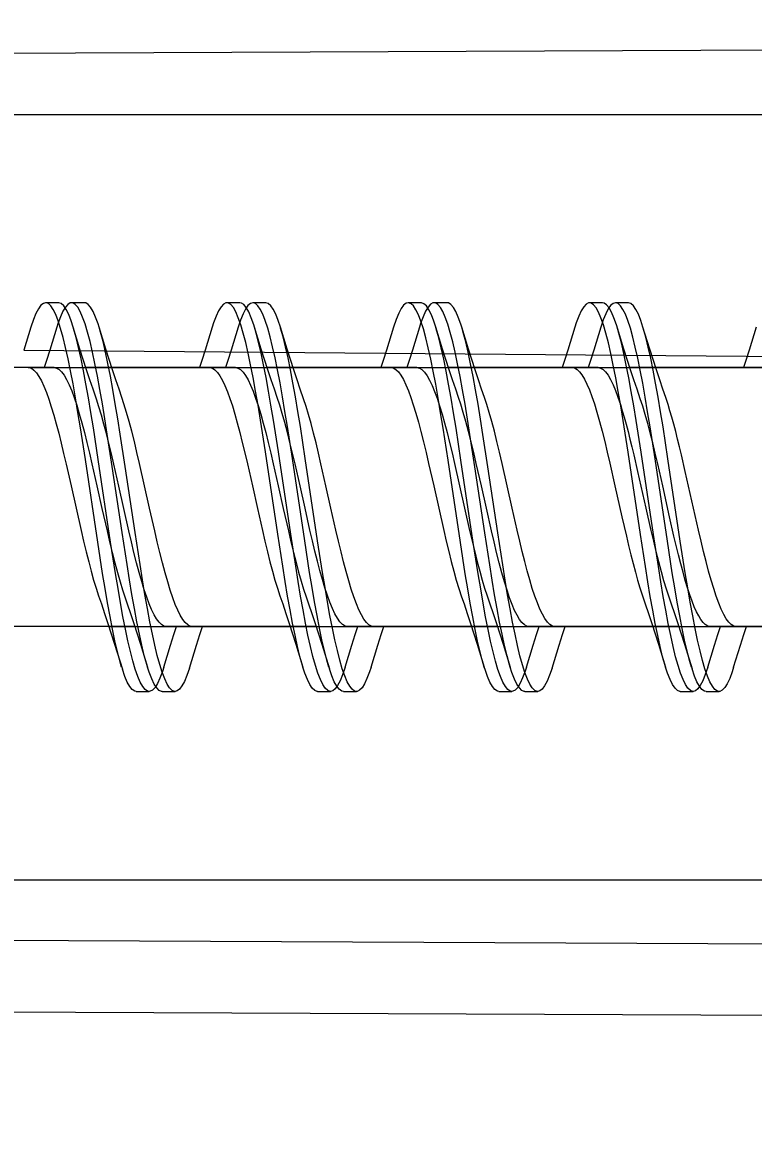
# Model space of a CAD drawing. Header units: millimetres. Extents: x -853320 to 19484, y -510814 to 9708.
# Drawn here: x 2839.29 to 2844.94, y 6548.79 to 6557.48 of the extents above; entities that cross this region are included whole.
import ezdxf
from ezdxf import colors
from ezdxf.entities.mleader import LeaderData, LeaderLine
from ezdxf.math import Vec2, Vec3

# ---------------------------------------------------------------- set-up
doc = ezdxf.new("R2010")
doc.units = ezdxf.units.MM
for name, color, linetype, lineweight in [('F_ARREDI', 7, 'Continuous', 5), ('F_ELETTRICO', 22, 'Continuous', 5), ('F_ELETTRODOMESTICI', 40, 'Continuous', 5)]:
    doc.layers.add(name, color=color, linetype=linetype, lineweight=lineweight)
doc.styles.add('DANZI-DIDASCALIE', font='Yu Gothic UI Light.ttf', dxfattribs={"height": 30})

# ---------------------------------------------------------------- blocks, each defined once
blk = doc.blocks.new('_Dot')
at = {"color": 0, "linetype": 'ByBlock', "lineweight": -2}
blk.add_line((-0.5, 0), (-1, 0), dxfattribs=at)
at = {"color": 0, "linetype": 'ByBlock', "const_width": 0.5}
blk.add_lwpolyline([(-0.25, 0, 1), (0.25, 0, 1)], format="xyb", close=True, dxfattribs=at)
blk = doc.blocks.new('BAGNO-LAVANDERIA_pianta_sol.B')
at = {"layer": 'F_ELETTRODOMESTICI', "color": 5, "ltscale": 5}
ml = blk.add_multileader_mtext('Standard', dxfattribs=at)
ml.set_content('{\\fYu Gothic UI Light|b0|i0|c128|p34;BASAMENTO c/cassetto} ditta MIELE art.WTS 610', color=5, style='DANZI-DIDASCALIE')
ml.set_leader_properties(color=256, linetype='ByLayer', lineweight=-1)
ml.set_arrow_properties(name='DOT')
ml.build(insert=Vec2(0, 0))
ml.multileader.update_dxf_attribs({"arrow_head_size": 5, "scale": 5})
ctx = ml.context
ctx.base_point, ctx.scale, ctx.char_height, ctx.arrow_head_size, ctx.landing_gap_size, ctx.plane_origin, ctx.plane_x_axis, ctx.plane_y_axis = Vec3(865728.9622, 518190.6354), 5, 25, 5, 10, Vec3(865691.9943, 518253.2738), Vec3(0, -1), Vec3(1, 0)
notes = []
notes.append((ctx, [(0, (0, 0, 0), (0, 0), (1, 0), 1, [])]))
ctx.mtext.insert, ctx.mtext.text_direction, ctx.mtext.rotation, ctx.mtext.width, ctx.mtext.flow_direction = Vec3(865741.6801, 518180.6354), Vec3(0, -1), 4.712389, 471.574284, 5
ml = blk.add_multileader_mtext('Standard', dxfattribs=at)
ml.set_content('{\\fYu Gothic UI Light|b0|i0|c128|p34;LAVASCIUGA} ditta MIELE art.WTD165 WPM 8/5kg', color=5, style='DANZI-DIDASCALIE')
ml.set_leader_properties(color=256, linetype='ByLayer', lineweight=-1)
ml.set_arrow_properties(name='DOT')
ml.build(insert=Vec2(0, 0))
ml.multileader.update_dxf_attribs({"arrow_head_size": 5, "scale": 5})
ctx = ml.context
ctx.base_point, ctx.scale, ctx.char_height, ctx.arrow_head_size, ctx.landing_gap_size, ctx.plane_origin, ctx.plane_x_axis, ctx.plane_y_axis = Vec3(865852.825, 518185.2766), 5, 25, 5, 10, Vec3(865819.832, 518247.9151), Vec3(0, -1), Vec3(1, 0)
notes.append((ctx, [(0, (0, 0, 0), (0, 0), (1, 0), 1, [])]))
ctx.mtext.insert, ctx.mtext.text_direction, ctx.mtext.rotation, ctx.mtext.width, ctx.mtext.flow_direction = Vec3(865869.5178, 518175.2766), Vec3(0, -1), 4.712389, 377.016688, 5
for ctx, leaders in notes:
    for number, flags, end, landing, length, lines in leaders:
        leader = LeaderData()
        leader.index, (leader.has_last_leader_line, leader.has_dogleg_vector, leader.attachment_direction) = number, flags
        leader.last_leader_point, leader.dogleg_vector, leader.dogleg_length = Vec3(end), Vec3(landing), length
        for number, points, colour, breaks in lines:
            line = LeaderLine()
            line.index, line.vertices, line.color, line.breaks = number, Vec3.list(points), colors.encode_raw_color(colour), breaks
            leader.lines.append(line)
        ctx.leaders.append(leader)

msp = doc.modelspace()

# ---------------------------------------------------------------- linework, layer by layer
at = {"layer": 'F_ELETTRICO'}
for p, q in [((2854.3608, 6557.3038), (2823.6308, 6557.176)), ((2823.6308, 6556.7694), (2854.3608, 6556.7694)), ((2839.5733, 6555.315), (2839.4733, 6555.315)), ((2839.7733, 6555.315), (2839.6733, 6555.315)), ((2840.9733, 6555.315), (2840.8733, 6555.315)), ((2841.1733, 6555.315), (2841.0733, 6555.315)), ((2842.3733, 6555.315), (2842.2733, 6555.315)), ((2842.5733, 6555.315), (2842.4733, 6555.315)), ((2843.7733, 6555.315), (2843.6733, 6555.315)), ((2843.9733, 6555.315), (2843.8733, 6555.315)), ((2839.5706, 6555.1743), (2839.5515, 6555.2235)), ((2839.7784, 6555.1512), (2839.7593, 6555.2045)), ((2840.9803, 6555.1452), (2840.9613, 6555.1996)), ((2841.1691, 6555.1785), (2841.1501, 6555.2269)), ((2842.371, 6555.1729), (2842.352, 6555.2224)), ((2842.5789, 6555.1497), (2842.5598, 6555.2033)), ((2843.7808, 6555.1437), (2843.7618, 6555.1983)), ((2843.9696, 6555.1771), (2843.9505, 6555.2258)), ((2839.7388, 6554.9573), (2839.6861, 6555.1269)), ((2839.9388, 6554.9573), (2839.8861, 6555.1269)), ((2841.1388, 6554.9573), (2841.0861, 6555.1269)), ((2841.3388, 6554.9573), (2841.2861, 6555.1269)), ((2842.5388, 6554.9573), (2842.4861, 6555.1269)), ((2842.7388, 6554.9573), (2842.6861, 6555.1269)), ((2843.9388, 6554.9573), (2843.8808, 6555.1437)), ((2844.1388, 6554.9573), (2844.0861, 6555.1269)), ((2844.1645, 6554.8764), (2844.1388, 6554.9573)), ((2839.5393, 6554.815), (2838.5843, 6554.815)), ((2839.3393, 6554.815), (2848.3843, 6554.815)), ((2840.7393, 6554.815), (2839.7843, 6554.815)), ((2840.9393, 6554.815), (2839.9843, 6554.815)), ((2842.1393, 6554.815), (2841.1843, 6554.815)), ((2842.3393, 6554.815), (2841.3843, 6554.815)), ((2843.5393, 6554.815), (2842.5843, 6554.815)), ((2843.7393, 6554.815), (2842.7843, 6554.815)), ((2844.9393, 6554.815), (2843.9843, 6554.815)), ((2844.1648, 6554.7941), (2844.1458, 6554.8875)), ((2844.1899, 6554.7977), (2844.1645, 6554.8764)), ((2845.1393, 6554.815), (2844.1843, 6554.815)), ((2844.1839, 6554.6934), (2844.1648, 6554.7941)), ((2844.2798, 6554.53), (2844.2619, 6554.5838)), ((2841.1708, 6554.1649), (2841.1327, 6554.408)), ((2841.2708, 6554.1649), (2841.2327, 6554.408)), ((2843.9713, 6554.1617), (2843.9332, 6554.405)), ((2844.0713, 6554.1617), (2844.0332, 6554.405)), ((2839.7801, 6554.1039), (2839.742, 6554.3501)), ((2839.8801, 6554.1039), (2839.842, 6554.3501)), ((2839.9879, 6554.052), (2839.9498, 6554.3006)), ((2840.0879, 6554.052), (2840.0498, 6554.3006)), ((2841.3787, 6554.1135), (2841.3406, 6554.3593)), ((2841.4787, 6554.1135), (2841.4406, 6554.3593)), ((2842.5806, 6554.1007), (2842.5425, 6554.3471)), ((2842.6806, 6554.1007), (2842.6425, 6554.3471)), ((2842.7884, 6554.0488), (2842.7503, 6554.2975)), ((2842.8884, 6554.0488), (2842.8503, 6554.2975)), ((2844.1791, 6554.1103), (2844.141, 6554.3562)), ((2844.2791, 6554.1103), (2844.241, 6554.3562)), ((2841.2661, 6553.5287), (2841.1708, 6554.1649)), ((2841.3661, 6553.5287), (2841.2708, 6554.1649)), ((2841.4739, 6553.4772), (2841.3787, 6554.1135)), ((2841.5739, 6553.4772), (2841.4787, 6554.1135)), ((2844.0666, 6553.5255), (2843.9713, 6554.1617)), ((2844.0154, 6554.1409), (2844.045, 6554.0128)), ((2844.1666, 6553.5255), (2844.0713, 6554.1617)), ((2844.2744, 6553.474), (2844.1791, 6554.1103)), ((2844.3744, 6553.474), (2844.2791, 6554.1103)), ((2844.4129, 6554.0128), (2844.3833, 6554.1409)), ((2839.6319, 6554.0698), (2839.6702, 6553.9007)), ((2839.8754, 6553.4676), (2839.7801, 6554.1039)), ((2839.9754, 6553.4676), (2839.8801, 6554.1039)), ((2840.0641, 6553.5416), (2839.9879, 6554.052)), ((2840.0383, 6553.9003), (2840.0002, 6554.0683)), ((2840.1641, 6553.5416), (2840.0879, 6554.052)), ((2840.238, 6553.9014), (2840.1988, 6554.0742)), ((2841.0313, 6554.0726), (2841.07, 6553.9015)), ((2841.4381, 6553.9009), (2841.3994, 6554.0716)), ((2841.6381, 6553.9011), (2841.5996, 6554.0708)), ((2842.6759, 6553.4644), (2842.5806, 6554.1007)), ((2842.6312, 6554.0731), (2842.67, 6553.9018)), ((2842.7759, 6553.4644), (2842.6806, 6554.1007)), ((2842.8646, 6553.5383), (2842.7884, 6554.0488)), ((2842.838, 6553.9013), (2842.7989, 6554.0739)), ((2842.9646, 6553.5383), (2842.8884, 6554.0488)), ((2843.0378, 6553.9021), (2842.9986, 6554.0755)), ((2844.045, 6554.0128), (2844.1086, 6553.7287)), ((2844.4765, 6553.7287), (2844.4129, 6554.0128)), ((2839.9087, 6553.728), (2839.948, 6553.5547)), ((2841.3088, 6553.7279), (2841.3479, 6553.5551)), ((2842.5087, 6553.7283), (2842.5474, 6553.5575)), ((2844.1086, 6553.7287), (2844.1472, 6553.558)), ((2844.5151, 6553.5584), (2844.4765, 6553.7287)), ((2843.9234, 6553.6627), (2843.9576, 6553.5134)), ((2844.3255, 6553.5137), (2844.2912, 6553.6634)), ((2840.1022, 6553.2946), (2840.0641, 6553.5416)), ((2840.2022, 6553.2946), (2840.1641, 6553.5416)), ((2841.3042, 6553.2823), (2841.2661, 6553.5287)), ((2841.4042, 6553.2823), (2841.3661, 6553.5287)), ((2842.9027, 6553.2915), (2842.8646, 6553.5383)), ((2843.0027, 6553.2915), (2842.9646, 6553.5383)), ((2844.1047, 6553.2793), (2844.0666, 6553.5255)), ((2844.2047, 6553.2793), (2844.1666, 6553.5255)), ((2839.9135, 6553.2244), (2839.8754, 6553.4676)), ((2840.0135, 6553.2244), (2839.9754, 6553.4676)), ((2841.512, 6553.2334), (2841.4739, 6553.4772)), ((2841.612, 6553.2334), (2841.5739, 6553.4772)), ((2842.714, 6553.2214), (2842.6759, 6553.4644)), ((2842.814, 6553.2214), (2842.7759, 6553.4644)), ((2844.3125, 6553.2304), (2844.2744, 6553.474)), ((2844.4125, 6553.2304), (2844.3744, 6553.474)), ((2840.1623, 6552.815), (2839.2073, 6552.815)), ((2839.9623, 6552.815), (2849.0073, 6552.815)), ((2841.3623, 6552.815), (2840.4073, 6552.815)), ((2841.5623, 6552.815), (2840.6073, 6552.815)), ((2842.7623, 6552.815), (2841.8073, 6552.815)), ((2842.9623, 6552.815), (2842.0073, 6552.815)), ((2844.1623, 6552.815), (2843.2073, 6552.815)), ((2844.3623, 6552.815), (2843.4073, 6552.815)), ((2845.5623, 6552.815), (2844.6073, 6552.815)), ((2845.7623, 6552.815), (2844.8073, 6552.815)), ((2840.0057, 6552.6796), (2840.0659, 6552.4859)), ((2840.2057, 6552.6796), (2840.2605, 6552.503)), ((2841.4057, 6552.6796), (2841.4605, 6552.503)), ((2841.6057, 6552.6796), (2841.6644, 6552.4905)), ((2842.8057, 6552.6796), (2842.8605, 6552.503)), ((2843.0057, 6552.6796), (2843.0605, 6552.503)), ((2844.2057, 6552.6796), (2844.2605, 6552.503)), ((2844.4057, 6552.6796), (2844.4649, 6552.489)), ((2844.5649, 6552.489), (2844.5459, 6552.5537)), ((2840.1849, 6552.4314), (2840.1659, 6552.4859)), ((2840.3928, 6552.4119), (2840.3737, 6552.4623)), ((2841.7835, 6552.4352), (2841.7644, 6552.4905)), ((2842.9854, 6552.4301), (2842.9664, 6552.4844)), ((2843.1932, 6552.4108), (2843.1742, 6552.4609)), ((2844.584, 6552.4339), (2844.5649, 6552.489)), ((2841.5947, 6552.4073), (2841.5757, 6552.4567)), ((2840.1733, 6552.315), (2840.2733, 6552.315)), ((2840.3733, 6552.315), (2840.4733, 6552.315)), ((2841.5733, 6552.315), (2841.6733, 6552.315)), ((2841.7733, 6552.315), (2841.8733, 6552.315)), ((2842.9733, 6552.315), (2843.0733, 6552.315)), ((2843.1733, 6552.315), (2843.2733, 6552.315)), ((2844.3333, 6552.3391), (2844.3142, 6552.3674)), ((2844.3733, 6552.315), (2844.4733, 6552.315)), ((2844.4333, 6552.3391), (2844.4142, 6552.3674)), ((2844.5733, 6552.315), (2844.6733, 6552.315)), ((2829.2526, 6550.8605), (2854.3608, 6550.8605)), ((2830.2473, 6550.4339), (2854.3608, 6550.3262)), ((2830.2385, 6549.882), (2854.3608, 6549.7737))]:
    msp.add_line(p, q, dxfattribs=at)
for points in [[(2839.4733, 6555.315), (2839.4563, 6555.3106), (2839.4372, 6555.2953), (2839.4182, 6555.2692), (2839.3991, 6555.2325), (2839.3801, 6555.1855), (2839.3605, 6555.1269)], [(2839.5515, 6555.2235), (2839.5325, 6555.2624), (2839.5134, 6555.2907), (2839.4944, 6555.3083), (2839.4753, 6555.3149), (2839.4733, 6555.315)], [(2839.6733, 6555.315), (2839.6641, 6555.3137), (2839.645, 6555.3029), (2839.626, 6555.2812), (2839.6069, 6555.2489), (2839.5879, 6555.206), (2839.5688, 6555.153), (2839.5605, 6555.1269)], [(2839.6861, 6555.1269), (2839.6706, 6555.1743), (2839.6515, 6555.2235), (2839.6325, 6555.2624), (2839.6134, 6555.2907), (2839.5944, 6555.3083), (2839.5753, 6555.3149), (2839.5733, 6555.315)], [(2839.7593, 6555.2045), (2839.7403, 6555.2477), (2839.7212, 6555.2804), (2839.7022, 6555.3024), (2839.6831, 6555.3135), (2839.6733, 6555.315)], [(2839.8861, 6555.1269), (2839.8784, 6555.1512), (2839.8593, 6555.2045), (2839.8403, 6555.2477), (2839.8212, 6555.2804), (2839.8022, 6555.3024), (2839.7831, 6555.3135), (2839.7733, 6555.315)], [(2840.8733, 6555.315), (2840.866, 6555.3142), (2840.847, 6555.3045), (2840.8279, 6555.2839), (2840.8089, 6555.2527), (2840.7898, 6555.2109), (2840.7708, 6555.1589), (2840.7605, 6555.1269)], [(2840.9613, 6555.1996), (2840.9422, 6555.2438), (2840.9232, 6555.2775), (2840.9041, 6555.3006), (2840.8851, 6555.3129), (2840.8733, 6555.315)], [(2841.0733, 6555.315), (2841.0548, 6555.3098), (2841.0357, 6555.2937), (2841.0167, 6555.2668), (2840.9976, 6555.2293), (2840.9786, 6555.1815), (2840.9605, 6555.1269)], [(2841.0861, 6555.1269), (2841.0803, 6555.1452), (2841.0613, 6555.1996), (2841.0422, 6555.2438), (2841.0232, 6555.2775), (2841.0041, 6555.3006), (2840.9851, 6555.3129), (2840.9733, 6555.315)], [(2841.1501, 6555.2269), (2841.131, 6555.265), (2841.1119, 6555.2925), (2841.0929, 6555.3092), (2841.0733, 6555.315)], [(2841.2861, 6555.1269), (2841.2691, 6555.1785), (2841.2501, 6555.2269), (2841.231, 6555.265), (2841.2119, 6555.2925), (2841.1929, 6555.3092), (2841.1733, 6555.315)], [(2842.2733, 6555.315), (2842.2567, 6555.3108), (2842.2377, 6555.2958), (2842.2186, 6555.27), (2842.1996, 6555.2336), (2842.1805, 6555.1868), (2842.1605, 6555.1269)], [(2842.352, 6555.2224), (2842.3329, 6555.2616), (2842.3139, 6555.2901), (2842.2948, 6555.308), (2842.2758, 6555.3149), (2842.2733, 6555.315)], [(2842.4733, 6555.315), (2842.4646, 6555.3138), (2842.4455, 6555.3033), (2842.4265, 6555.2819), (2842.4074, 6555.2498), (2842.3884, 6555.2073), (2842.3693, 6555.1545), (2842.3605, 6555.1269)], [(2842.4861, 6555.1269), (2842.471, 6555.1729), (2842.452, 6555.2224), (2842.4329, 6555.2616), (2842.4139, 6555.2901), (2842.3948, 6555.308), (2842.3758, 6555.3149), (2842.3733, 6555.315)], [(2842.5598, 6555.2033), (2842.5408, 6555.2467), (2842.5217, 6555.2797), (2842.5027, 6555.302), (2842.4836, 6555.3134), (2842.4733, 6555.315)], [(2842.6861, 6555.1269), (2842.6789, 6555.1497), (2842.6598, 6555.2033), (2842.6408, 6555.2467), (2842.6217, 6555.2797), (2842.6027, 6555.302), (2842.5836, 6555.3134), (2842.5733, 6555.315)], [(2843.6733, 6555.315), (2843.6665, 6555.3143), (2843.6475, 6555.3049), (2843.6284, 6555.2846), (2843.6094, 6555.2536), (2843.5903, 6555.2121), (2843.5713, 6555.1604), (2843.5605, 6555.1269)], [(2843.7618, 6555.1983), (2843.7427, 6555.2428), (2843.7237, 6555.2768), (2843.7046, 6555.3002), (2843.6856, 6555.3127), (2843.6733, 6555.315)], [(2843.8733, 6555.315), (2843.8553, 6555.3101), (2843.8362, 6555.2942), (2843.8172, 6555.2676), (2843.7981, 6555.2304), (2843.7791, 6555.1828), (2843.7605, 6555.1269)], [(2843.8808, 6555.1437), (2843.8618, 6555.1983), (2843.8427, 6555.2428), (2843.8237, 6555.2768), (2843.8046, 6555.3002), (2843.7856, 6555.3127), (2843.7733, 6555.315)], [(2843.9505, 6555.2258), (2843.9315, 6555.2641), (2843.9124, 6555.2919), (2843.8934, 6555.3089), (2843.8733, 6555.315)], [(2844.0861, 6555.1269), (2844.0696, 6555.1771), (2844.0505, 6555.2258), (2844.0315, 6555.2641), (2844.0124, 6555.2919), (2843.9934, 6555.3089), (2843.9733, 6555.315)], [(2839.6658, 6554.7891), (2839.6468, 6554.8829), (2839.6277, 6554.969), (2839.6087, 6555.0466), (2839.5896, 6555.1152), (2839.5706, 6555.1743)], [(2841.2644, 6554.7965), (2841.2453, 6554.8898), (2841.2263, 6554.9752), (2841.2072, 6555.0522), (2841.1882, 6555.1201), (2841.1691, 6555.1785)], [(2842.4663, 6554.7866), (2842.4472, 6554.8806), (2842.4282, 6554.9669), (2842.4091, 6555.0447), (2842.3901, 6555.1136), (2842.371, 6555.1729)], [(2844.0458, 6554.8875), (2844.0267, 6554.9732), (2844.0077, 6555.0503), (2843.9886, 6555.1185), (2843.9696, 6555.1771)], [(2839.3605, 6555.1269), (2839.3057, 6554.9503), (2848.9099, 6554.8694), (2849.2623, 6554.815)], [(2839.5605, 6555.1269), (2839.5057, 6554.9503), (2839.4799, 6554.8694), (2839.4623, 6554.815)], [(2839.7658, 6554.7891), (2839.7468, 6554.8829), (2839.7277, 6554.969), (2839.7087, 6555.0466), (2839.6896, 6555.1152), (2839.6861, 6555.1269)], [(2839.8165, 6555.0158), (2839.7974, 6555.0882), (2839.7784, 6555.1512)], [(2839.9546, 6554.8453), (2839.9355, 6554.9346), (2839.9165, 6555.0158), (2839.8974, 6555.0882), (2839.8861, 6555.1269)], [(2840.7605, 6555.1269), (2840.7057, 6554.9503), (2840.6799, 6554.8694), (2840.6623, 6554.815)], [(2840.9605, 6555.1269), (2840.9057, 6554.9503), (2840.8799, 6554.8694), (2840.8623, 6554.815)], [(2841.0184, 6555.0079), (2840.9994, 6555.0812), (2840.9803, 6555.1452)], [(2841.1565, 6554.8358), (2841.1375, 6554.9259), (2841.1184, 6555.0079), (2841.0994, 6555.0812), (2841.0861, 6555.1269)], [(2841.3644, 6554.7965), (2841.3453, 6554.8898), (2841.3263, 6554.9752), (2841.3072, 6555.0522), (2841.2882, 6555.1201), (2841.2861, 6555.1269)], [(2842.1605, 6555.1269), (2842.1057, 6554.9503), (2842.0799, 6554.8694), (2842.0623, 6554.815)], [(2842.3605, 6555.1269), (2842.3057, 6554.9503), (2842.2799, 6554.8694), (2842.2623, 6554.815)], [(2842.5663, 6554.7866), (2842.5472, 6554.8806), (2842.5282, 6554.9669), (2842.5091, 6555.0447), (2842.4901, 6555.1136), (2842.4861, 6555.1269)], [(2842.617, 6555.0138), (2842.5979, 6555.0864), (2842.5789, 6555.1497)], [(2842.7551, 6554.8429), (2842.736, 6554.9325), (2842.717, 6555.0138), (2842.6979, 6555.0864), (2842.6861, 6555.1269)], [(2843.5605, 6555.1269), (2843.5057, 6554.9503), (2843.4799, 6554.8694), (2843.4623, 6554.815)], [(2843.7605, 6555.1269), (2843.7057, 6554.9503), (2843.6799, 6554.8694), (2843.6623, 6554.815)], [(2843.8189, 6555.0059), (2843.7999, 6555.0794), (2843.7808, 6555.1437)], [(2844.0332, 6554.405), (2844.0142, 6554.5206), (2843.9951, 6554.6311), (2843.9761, 6554.7356), (2843.957, 6554.8334), (2843.938, 6554.9237), (2843.9189, 6555.0059), (2843.8999, 6555.0794), (2843.8861, 6555.1269)], [(2844.1458, 6554.8875), (2844.1267, 6554.9732), (2844.1077, 6555.0503), (2844.0886, 6555.1185), (2844.0861, 6555.1269)], [(2844.9605, 6555.1269), (2844.9057, 6554.9503), (2844.8799, 6554.8694), (2844.8623, 6554.815)], [(2839.8736, 6554.7484), (2839.8546, 6554.8453), (2839.8355, 6554.9346), (2839.8165, 6555.0158)], [(2841.0565, 6554.8358), (2841.0375, 6554.9259), (2841.0184, 6555.0079)], [(2842.6741, 6554.7459), (2842.6551, 6554.8429), (2842.636, 6554.9325), (2842.617, 6555.0138)], [(2843.857, 6554.8334), (2843.838, 6554.9237), (2843.8189, 6555.0059)], [(2839.8402, 6554.6468), (2839.8151, 6554.7211), (2839.7899, 6554.7977), (2839.7645, 6554.8764), (2839.7388, 6554.9573)], [(2840.0619, 6554.5838), (2840.0402, 6554.6468), (2840.0151, 6554.7211), (2839.9899, 6554.7977), (2839.9645, 6554.8764), (2839.9388, 6554.9573)], [(2841.2619, 6554.5838), (2841.2402, 6554.6468), (2841.2151, 6554.7211), (2841.1899, 6554.7977), (2841.1645, 6554.8764), (2841.1388, 6554.9573)], [(2841.4652, 6554.5742), (2841.4402, 6554.6468), (2841.4151, 6554.7211), (2841.3899, 6554.7977), (2841.3645, 6554.8764), (2841.3388, 6554.9573)], [(2842.6619, 6554.5838), (2842.6402, 6554.6468), (2842.6151, 6554.7211), (2842.5899, 6554.7977), (2842.5645, 6554.8764), (2842.5388, 6554.9573)], [(2842.8619, 6554.5838), (2842.8402, 6554.6468), (2842.8151, 6554.7211), (2842.7899, 6554.7977), (2842.7645, 6554.8764), (2842.7388, 6554.9573)], [(2844.065, 6554.5746), (2844.0402, 6554.6468), (2844.0151, 6554.7211), (2843.9899, 6554.7977), (2843.9645, 6554.8764), (2843.9388, 6554.9573)], [(2839.3393, 6554.815), (2839.3445, 6554.8147), (2839.3639, 6554.8089), (2839.3834, 6554.7954), (2839.4028, 6554.7746), (2839.4221, 6554.7467), (2839.4413, 6554.712), (2839.4605, 6554.6708), (2839.4795, 6554.6234), (2839.4985, 6554.5704), (2839.5175, 6554.5119), (2839.5365, 6554.4485), (2839.5554, 6554.3805), (2839.5744, 6554.3082), (2839.5935, 6554.2318), (2839.6127, 6554.152), (2839.6319, 6554.0698)], [(2839.5393, 6554.815), (2839.5586, 6554.8112), (2839.5779, 6554.8), (2839.5972, 6554.7814), (2839.6165, 6554.7556), (2839.6359, 6554.7226), (2839.6552, 6554.6827), (2839.6747, 6554.6361), (2839.6942, 6554.5831), (2839.7137, 6554.524), (2839.7335, 6554.4588), (2839.7533, 6554.3882), (2839.7731, 6554.3135), (2839.7926, 6554.2356), (2839.812, 6554.1549), (2839.8314, 6554.0719)], [(2840.0498, 6554.3006), (2840.0308, 6554.42), (2840.0117, 6554.535), (2839.9927, 6554.6448), (2839.9736, 6554.7484), (2839.9546, 6554.8453)], [(2840.7393, 6554.815), (2840.7608, 6554.8103), (2840.7807, 6554.7978), (2840.8004, 6554.7776), (2840.8199, 6554.7503), (2840.8392, 6554.7161), (2840.8584, 6554.6754), (2840.8775, 6554.6287), (2840.8965, 6554.5764), (2840.9155, 6554.5185), (2840.9345, 6554.4552), (2840.9536, 6554.3872), (2840.9728, 6554.3145), (2840.9922, 6554.2372), (2841.0118, 6554.1561), (2841.0313, 6554.0726)], [(2840.9393, 6554.815), (2840.9589, 6554.8111), (2840.9785, 6554.7995), (2840.9981, 6554.7804), (2841.0176, 6554.7539), (2841.037, 6554.7204), (2841.0564, 6554.68), (2841.0759, 6554.633), (2841.0953, 6554.5798), (2841.1147, 6554.5208), (2841.1342, 6554.4562), (2841.1537, 6554.3866), (2841.1732, 6554.3128), (2841.1926, 6554.2356), (2841.2119, 6554.1553), (2841.2313, 6554.0726)], [(2841.1327, 6554.408), (2841.1137, 6554.5235), (2841.0946, 6554.6338), (2841.0756, 6554.7382), (2841.0565, 6554.8358)], [(2841.2327, 6554.408), (2841.2137, 6554.5235), (2841.1946, 6554.6338), (2841.1756, 6554.7382), (2841.1565, 6554.8358)], [(2842.1393, 6554.815), (2842.157, 6554.8118), (2842.1772, 6554.8005), (2842.1972, 6554.7814), (2842.2169, 6554.7549), (2842.2365, 6554.7215), (2842.2558, 6554.6815), (2842.2748, 6554.6357), (2842.2937, 6554.5844), (2842.3127, 6554.5271), (2842.3321, 6554.4635), (2842.3516, 6554.3945), (2842.3712, 6554.3205), (2842.391, 6554.242), (2842.4109, 6554.1596), (2842.4308, 6554.0748)], [(2842.3393, 6554.815), (2842.3598, 6554.8107), (2842.3796, 6554.7987), (2842.3993, 6554.779), (2842.4188, 6554.752), (2842.4382, 6554.7181), (2842.4576, 6554.6774), (2842.4769, 6554.6304), (2842.4961, 6554.5774), (2842.5153, 6554.5189), (2842.5345, 6554.4553), (2842.5536, 6554.387), (2842.5729, 6554.3142), (2842.5922, 6554.2371), (2842.6117, 6554.1564), (2842.6312, 6554.0731)], [(2842.8503, 6554.2975), (2842.8313, 6554.417), (2842.8122, 6554.5322), (2842.7932, 6554.642), (2842.7741, 6554.7459), (2842.7551, 6554.8429)], [(2843.5393, 6554.815), (2843.5578, 6554.8115), (2843.5768, 6554.8008), (2843.5959, 6554.7829), (2843.615, 6554.7579), (2843.634, 6554.726), (2843.6531, 6554.6874), (2843.6722, 6554.6424), (2843.6913, 6554.5913), (2843.7106, 6554.5338), (2843.7303, 6554.4696), (2843.7502, 6554.3995), (2843.7702, 6554.3244), (2843.7903, 6554.2448), (2843.8105, 6554.1614), (2843.8305, 6554.0758)], [(2843.7393, 6554.815), (2843.7583, 6554.8113), (2843.778, 6554.7999), (2843.7976, 6554.781), (2843.8169, 6554.7549), (2843.8361, 6554.7221), (2843.8552, 6554.6828), (2843.8742, 6554.6374), (2843.8931, 6554.5863), (2843.9118, 6554.53)], [(2843.9332, 6554.405), (2843.9142, 6554.5206), (2843.8951, 6554.6311), (2843.8761, 6554.7356), (2843.857, 6554.8334)], [(2844.141, 6554.3562), (2844.122, 6554.4737), (2844.1029, 6554.5864), (2844.0839, 6554.6934), (2844.0648, 6554.7941), (2844.0458, 6554.8875)], [(2839.742, 6554.3501), (2839.723, 6554.4678), (2839.7039, 6554.5808), (2839.6849, 6554.6881), (2839.6658, 6554.7891)], [(2839.842, 6554.3501), (2839.823, 6554.4678), (2839.8039, 6554.5808), (2839.7849, 6554.6881), (2839.7658, 6554.7891)], [(2839.9498, 6554.3006), (2839.9308, 6554.42), (2839.9117, 6554.535), (2839.8927, 6554.6448), (2839.8736, 6554.7484)], [(2841.3406, 6554.3593), (2841.3215, 6554.4767), (2841.3025, 6554.5892), (2841.2834, 6554.6961), (2841.2644, 6554.7965)], [(2841.4406, 6554.3593), (2841.4215, 6554.4767), (2841.4025, 6554.5892), (2841.3834, 6554.6961), (2841.3644, 6554.7965)], [(2842.5425, 6554.3471), (2842.5235, 6554.4649), (2842.5044, 6554.578), (2842.4854, 6554.6855), (2842.4663, 6554.7866)], [(2842.6425, 6554.3471), (2842.6235, 6554.4649), (2842.6044, 6554.578), (2842.5854, 6554.6855), (2842.5663, 6554.7866)], [(2842.7503, 6554.2975), (2842.7313, 6554.417), (2842.7122, 6554.5322), (2842.6932, 6554.642), (2842.6741, 6554.7459)], [(2844.2619, 6554.5838), (2844.2402, 6554.6468), (2844.2151, 6554.7211), (2844.1899, 6554.7977)], [(2840.0002, 6554.0683), (2839.9812, 6554.1498), (2839.9622, 6554.2288), (2839.9431, 6554.3051), (2839.924, 6554.3783), (2839.9047, 6554.4475), (2839.8855, 6554.5118), (2839.8664, 6554.5707), (2839.8402, 6554.6468)], [(2844.241, 6554.3562), (2844.222, 6554.4737), (2844.2029, 6554.5864), (2844.1839, 6554.6934)], [(2840.1988, 6554.0742), (2840.1789, 6554.1596), (2840.1587, 6554.243), (2840.1386, 6554.3228), (2840.1185, 6554.3983), (2840.0984, 6554.4691), (2840.0785, 6554.5338), (2840.0619, 6554.5838)], [(2841.3994, 6554.0716), (2841.38, 6554.1551), (2841.3604, 6554.2363), (2841.3407, 6554.3146), (2841.3209, 6554.3896), (2841.301, 6554.4604), (2841.2812, 6554.5256), (2841.2619, 6554.5838)], [(2841.5996, 6554.0708), (2841.5804, 6554.1531), (2841.5612, 6554.2329), (2841.542, 6554.3096), (2841.5228, 6554.3825), (2841.5036, 6554.4513), (2841.4844, 6554.5153), (2841.4652, 6554.5742)], [(2842.7989, 6554.0739), (2842.779, 6554.1591), (2842.7589, 6554.2425), (2842.7387, 6554.3222), (2842.7186, 6554.3978), (2842.6986, 6554.4685), (2842.6787, 6554.5334), (2842.6619, 6554.5838)], [(2842.9986, 6554.0755), (2842.9786, 6554.1607), (2842.9586, 6554.2437), (2842.9386, 6554.3228), (2842.9188, 6554.3974), (2842.899, 6554.467), (2842.8795, 6554.5308), (2842.8619, 6554.5838)], [(2844.1996, 6554.0709), (2844.1804, 6554.1533), (2844.1611, 6554.2332), (2844.1419, 6554.3099), (2844.1227, 6554.3829), (2844.1035, 6554.4517), (2844.0843, 6554.5158), (2844.065, 6554.5746)], [(2843.9118, 6554.53), (2843.9266, 6554.4821), (2843.9414, 6554.4312), (2843.9562, 6554.3776), (2843.971, 6554.3215), (2843.9858, 6554.2631), (2844.0006, 6554.2029), (2844.0154, 6554.1409)], [(2844.3833, 6554.1409), (2844.3685, 6554.2029), (2844.3537, 6554.2631), (2844.3389, 6554.3215), (2844.3241, 6554.3776), (2844.3094, 6554.4312), (2844.2946, 6554.4821), (2844.2798, 6554.53)], [(2839.8314, 6554.0719), (2839.8701, 6553.9012), (2839.9087, 6553.728)], [(2841.2313, 6554.0726), (2841.27, 6553.9017), (2841.3088, 6553.7279)], [(2842.4308, 6554.0748), (2842.4699, 6553.902), (2842.5087, 6553.7283)], [(2843.8305, 6554.0758), (2843.8699, 6553.9021), (2843.9234, 6553.6627)], [(2844.2912, 6553.6634), (2844.2381, 6553.9011), (2844.1996, 6554.0709)], [(2839.6702, 6553.9007), (2839.7086, 6553.7285), (2839.7474, 6553.5574)], [(2840.1159, 6553.5549), (2840.0767, 6553.728), (2840.0383, 6553.9003)], [(2840.3157, 6553.5558), (2840.2765, 6553.7286), (2840.238, 6553.9014)], [(2841.07, 6553.9015), (2841.1087, 6553.7281), (2841.1475, 6553.5569)], [(2841.5148, 6553.5595), (2841.4765, 6553.729), (2841.4381, 6553.9009)], [(2841.7151, 6553.5584), (2841.6764, 6553.7291), (2841.6381, 6553.9011)], [(2842.67, 6553.9018), (2842.7087, 6553.7284), (2842.7474, 6553.5572)], [(2842.9158, 6553.5555), (2842.8766, 6553.7285), (2842.838, 6553.9013)], [(2843.1151, 6553.5584), (2843.0766, 6553.7286), (2843.0378, 6553.9021)], [(2839.7474, 6553.5574), (2839.7669, 6553.4739), (2839.7865, 6553.3928), (2839.8059, 6553.3154), (2839.8251, 6553.2427), (2839.8442, 6553.1747), (2839.8632, 6553.1114), (2839.8822, 6553.0535)], [(2839.948, 6553.5547), (2839.9679, 6553.4694), (2839.9881, 6553.3863), (2840.0081, 6553.3069), (2840.028, 6553.232), (2840.0479, 6553.162), (2840.0675, 6553.0979), (2840.0848, 6553.0461)], [(2840.4073, 6552.815), (2840.3873, 6552.819), (2840.3682, 6552.8303), (2840.3491, 6552.8489), (2840.3299, 6552.8746), (2840.3108, 6552.9073), (2840.2917, 6552.9466), (2840.2727, 6552.9918), (2840.2538, 6553.0429), (2840.2347, 6553.1003), (2840.2152, 6553.1641), (2840.1955, 6553.2336), (2840.1757, 6553.3081), (2840.1558, 6553.3871), (2840.1358, 6553.4699), (2840.1159, 6553.5549)], [(2840.6073, 6552.815), (2840.59, 6552.818), (2840.5705, 6552.8285), (2840.5513, 6552.8464), (2840.5322, 6552.8712), (2840.5133, 6552.9026), (2840.4942, 6552.9409), (2840.475, 6552.9861), (2840.4556, 6553.0378), (2840.4361, 6553.096), (2840.4162, 6553.1608), (2840.3961, 6553.2316), (2840.3759, 6553.3072), (2840.3558, 6553.3871), (2840.3356, 6553.4705), (2840.3157, 6553.5558)], [(2841.1475, 6553.5569), (2841.1669, 6553.4737), (2841.1864, 6553.3931), (2841.2058, 6553.3159), (2841.225, 6553.243), (2841.2442, 6553.1746), (2841.2634, 6553.1108), (2841.2827, 6553.0521)], [(2841.3479, 6553.5551), (2841.3677, 6553.4705), (2841.3876, 6553.3882), (2841.4074, 6553.3097), (2841.4269, 6553.2359), (2841.4464, 6553.1669), (2841.4657, 6553.1034), (2841.4848, 6553.0461)], [(2841.8073, 6552.815), (2841.7854, 6552.8198), (2841.7653, 6552.8327), (2841.7454, 6552.8533), (2841.726, 6552.8808), (2841.7067, 6552.915), (2841.6876, 6552.9558), (2841.6683, 6553.0031), (2841.6491, 6553.0564), (2841.63, 6553.1153), (2841.6108, 6553.1793), (2841.5916, 6553.248), (2841.5724, 6553.3209), (2841.5532, 6553.3975), (2841.534, 6553.4772), (2841.5148, 6553.5595)], [(2842.0073, 6552.815), (2841.9885, 6552.8185), (2841.9692, 6552.8295), (2841.95, 6552.8478), (2841.9307, 6552.8734), (2841.9114, 6552.9061), (2841.8921, 6552.9456), (2841.8727, 6552.9919), (2841.8532, 6553.0446), (2841.8336, 6553.1036), (2841.8138, 6553.1689), (2841.7938, 6553.2397), (2841.774, 6553.3149), (2841.7543, 6553.3934), (2841.7346, 6553.4748), (2841.7151, 6553.5584)], [(2842.5474, 6553.5575), (2842.5667, 6553.4748), (2842.586, 6553.3946), (2842.6054, 6553.3173), (2842.6249, 6553.2433), (2842.6445, 6553.1734), (2842.6641, 6553.1086), (2842.6848, 6553.0461)], [(2842.7474, 6553.5572), (2842.7669, 6553.4737), (2842.7865, 6553.3927), (2842.8059, 6553.3154), (2842.8251, 6553.2427), (2842.8442, 6553.1747), (2842.8632, 6553.1114), (2842.8823, 6553.0533)], [(2843.2073, 6552.815), (2843.1901, 6552.8179), (2843.1706, 6552.8285), (2843.1513, 6552.8463), (2843.1323, 6552.8711), (2843.1134, 6552.9025), (2843.0943, 6552.9407), (2843.0751, 6552.9858), (2843.0558, 6553.0373), (2843.0362, 6553.0955), (2843.0163, 6553.1602), (2842.9962, 6553.231), (2842.9761, 6553.3066), (2842.9559, 6553.3865), (2842.9357, 6553.4701), (2842.9158, 6553.5555)], [(2843.4073, 6552.815), (2843.3871, 6552.8191), (2843.3674, 6552.8309), (2843.3479, 6552.8503), (2843.3284, 6552.8769), (2843.309, 6552.9106), (2843.2896, 6552.9511), (2843.2703, 6552.9982), (2843.2509, 6553.0514), (2843.2315, 6553.1105), (2843.212, 6553.1752), (2843.1924, 6553.245), (2843.1729, 6553.3189), (2843.1536, 6553.396), (2843.1344, 6553.4759), (2843.1151, 6553.5584)], [(2843.9576, 6553.5134), (2843.9747, 6553.441), (2843.992, 6553.3703), (2844.0095, 6553.3015), (2844.0271, 6553.2355), (2844.0446, 6553.1732), (2844.0621, 6553.1151), (2844.0795, 6553.0615), (2844.1041, 6552.9902)], [(2844.1472, 6553.558), (2844.1666, 6553.4751), (2844.186, 6553.3945), (2844.2056, 6553.3166), (2844.2253, 6553.2419), (2844.2451, 6553.1713), (2844.2649, 6553.1061), (2844.2848, 6553.0461)], [(2844.5673, 6552.831), (2844.5503, 6552.8475), (2844.5332, 6552.8697), (2844.5162, 6552.8973), (2844.4992, 6552.9303), (2844.4822, 6552.9684), (2844.4651, 6553.0117), (2844.4478, 6553.0603), (2844.4304, 6553.1139), (2844.4129, 6553.1719), (2844.3953, 6553.2343), (2844.3777, 6553.3005), (2844.3601, 6553.3696), (2844.3427, 6553.4407), (2844.3255, 6553.5137)], [(2844.8073, 6552.815), (2844.7874, 6552.8189), (2844.7679, 6552.8306), (2844.7484, 6552.8497), (2844.729, 6552.8761), (2844.7096, 6552.9096), (2844.6902, 6552.95), (2844.6708, 6552.9969), (2844.6513, 6553.0501), (2844.6319, 6553.1092), (2844.6123, 6553.1742), (2844.5926, 6553.2443), (2844.573, 6553.3185), (2844.5537, 6553.3958), (2844.5344, 6553.4759), (2844.5151, 6553.5584)], [(2840.1785, 6552.8529), (2840.1594, 6552.9547), (2840.1404, 6553.0628), (2840.1213, 6553.1763), (2840.1022, 6553.2946)], [(2840.2785, 6552.8529), (2840.2594, 6552.9547), (2840.2404, 6553.0628), (2840.2213, 6553.1763), (2840.2022, 6553.2946)], [(2841.3804, 6552.8429), (2841.3613, 6552.944), (2841.3423, 6553.0515), (2841.3232, 6553.1645), (2841.3042, 6553.2823)], [(2841.4804, 6552.8429), (2841.4613, 6552.944), (2841.4423, 6553.0515), (2841.4232, 6553.1645), (2841.4042, 6553.2823)], [(2842.9789, 6552.8504), (2842.9599, 6552.952), (2842.9408, 6553.0599), (2842.9218, 6553.1734), (2842.9027, 6553.2915)], [(2843.0789, 6552.8504), (2843.0599, 6552.952), (2843.0408, 6553.0599), (2843.0218, 6553.1734), (2843.0027, 6553.2915)], [(2844.1809, 6552.8404), (2844.1618, 6552.9413), (2844.1428, 6553.0486), (2844.1237, 6553.1616), (2844.1047, 6553.2793)], [(2844.3761, 6552.4553), (2844.3571, 6552.5144), (2844.338, 6552.583), (2844.319, 6552.6606), (2844.2999, 6552.7466), (2844.2809, 6552.8404), (2844.2618, 6552.9413), (2844.2428, 6553.0486), (2844.2237, 6553.1616), (2844.2047, 6553.2793)], [(2839.9897, 6552.7961), (2839.9706, 6552.8939), (2839.9516, 6552.9983), (2839.9325, 6553.1088), (2839.9135, 6553.2244)], [(2840.0897, 6552.7961), (2840.0706, 6552.8939), (2840.0516, 6552.9983), (2840.0325, 6553.1088), (2840.0135, 6553.2244)], [(2841.5882, 6552.8034), (2841.5692, 6552.9017), (2841.5501, 6553.0066), (2841.5311, 6553.1175), (2841.512, 6553.2334)], [(2841.6882, 6552.8034), (2841.6692, 6552.9017), (2841.6501, 6553.0066), (2841.6311, 6553.1175), (2841.612, 6553.2334)], [(2842.7902, 6552.7938), (2842.7711, 6552.8913), (2842.7521, 6552.9956), (2842.733, 6553.1059), (2842.714, 6553.2214)], [(2842.8902, 6552.7938), (2842.8711, 6552.8913), (2842.8521, 6552.9956), (2842.833, 6553.1059), (2842.814, 6553.2214)], [(2844.4605, 6552.503), (2844.4459, 6552.5537), (2844.4268, 6552.6277), (2844.4078, 6552.7103), (2844.3887, 6552.801), (2844.3697, 6552.8991), (2844.3506, 6553.0038), (2844.3316, 6553.1146), (2844.3125, 6553.2304)], [(2844.4887, 6552.801), (2844.4697, 6552.8991), (2844.4506, 6553.0038), (2844.4316, 6553.1146), (2844.4125, 6553.2304)], [(2839.8822, 6553.0535), (2839.9041, 6552.9902), (2839.9292, 6552.9158), (2839.9544, 6552.8392), (2839.9799, 6552.7605), (2840.0057, 6552.6796)], [(2840.0848, 6553.0461), (2840.1041, 6552.9902), (2840.1292, 6552.9158), (2840.1544, 6552.8392), (2840.1799, 6552.7605), (2840.2057, 6552.6796)], [(2841.2827, 6553.0521), (2841.3041, 6552.9902), (2841.3292, 6552.9158), (2841.3544, 6552.8392), (2841.3799, 6552.7605), (2841.4057, 6552.6796)], [(2841.4848, 6553.0461), (2841.5041, 6552.9902), (2841.5292, 6552.9158), (2841.5544, 6552.8392), (2841.5799, 6552.7605), (2841.6057, 6552.6796)], [(2842.6848, 6553.0461), (2842.7041, 6552.9902), (2842.7292, 6552.9158), (2842.7544, 6552.8392), (2842.7799, 6552.7605), (2842.8057, 6552.6796)], [(2842.8823, 6553.0533), (2842.9041, 6552.9902), (2842.9292, 6552.9158), (2842.9544, 6552.8392), (2842.9799, 6552.7605), (2843.0057, 6552.6796)], [(2844.1041, 6552.9902), (2844.1292, 6552.9158), (2844.1544, 6552.8392), (2844.1799, 6552.7605), (2844.2057, 6552.6796)], [(2844.2848, 6553.0461), (2844.3041, 6552.9902), (2844.3292, 6552.9158), (2844.3544, 6552.8392), (2844.3799, 6552.7605), (2844.4057, 6552.6796)], [(2840.2605, 6552.503), (2840.2547, 6552.5226), (2840.2356, 6552.5924), (2840.2166, 6552.6711), (2840.1975, 6552.7581), (2840.1785, 6552.8529)], [(2840.3737, 6552.4623), (2840.3547, 6552.5226), (2840.3356, 6552.5924), (2840.3166, 6552.6711), (2840.2975, 6552.7581), (2840.2785, 6552.8529)], [(2840.3861, 6552.503), (2840.4388, 6552.6727), (2840.4645, 6552.7535), (2840.4843, 6552.815)], [(2840.5833, 6552.4939), (2840.6388, 6552.6727), (2840.6645, 6552.7535), (2840.6843, 6552.815)], [(2841.4605, 6552.503), (2841.4566, 6552.5161), (2841.4376, 6552.5849), (2841.4185, 6552.6627), (2841.3994, 6552.7489), (2841.3804, 6552.8429)], [(2841.5757, 6552.4567), (2841.5566, 6552.5161), (2841.5376, 6552.5849), (2841.5185, 6552.6627), (2841.4994, 6552.7489), (2841.4804, 6552.8429)], [(2841.7861, 6552.503), (2841.8388, 6552.6727), (2841.8645, 6552.7535), (2841.8843, 6552.815)], [(2841.9861, 6552.503), (2842.0388, 6552.6727), (2842.0645, 6552.7535), (2842.0843, 6552.815)], [(2843.0605, 6552.503), (2843.0551, 6552.521), (2843.0361, 6552.5905), (2843.017, 6552.669), (2842.998, 6552.7558), (2842.9789, 6552.8504)], [(2843.1742, 6552.4609), (2843.1551, 6552.521), (2843.1361, 6552.5905), (2843.117, 6552.669), (2843.098, 6552.7558), (2843.0789, 6552.8504)], [(2843.1861, 6552.503), (2843.2388, 6552.6727), (2843.2645, 6552.7535), (2843.2843, 6552.815)], [(2843.3838, 6552.4955), (2843.4388, 6552.6727), (2843.4645, 6552.7535), (2843.4843, 6552.815)], [(2844.2605, 6552.503), (2844.2571, 6552.5144), (2844.238, 6552.583), (2844.219, 6552.6606), (2844.1999, 6552.7466), (2844.1809, 6552.8404)], [(2844.6072, 6552.815), (2844.6049, 6552.815), (2844.5861, 6552.8195), (2844.5673, 6552.831)], [(2844.5861, 6552.503), (2844.6388, 6552.6727), (2844.6645, 6552.7535), (2844.6843, 6552.815)], [(2844.7861, 6552.503), (2844.8388, 6552.6727), (2844.8645, 6552.7535), (2844.8843, 6552.815)], [(2840.0605, 6552.503), (2840.0468, 6552.5502), (2840.0278, 6552.6237), (2840.0087, 6552.7059), (2839.9897, 6552.7961)], [(2840.1278, 6552.6237), (2840.1087, 6552.7059), (2840.0897, 6552.7961)], [(2841.6605, 6552.503), (2841.6454, 6552.5555), (2841.6263, 6552.6297), (2841.6073, 6552.7125), (2841.5882, 6552.8034)], [(2841.7644, 6552.4905), (2841.7454, 6552.5555), (2841.7263, 6552.6297), (2841.7073, 6552.7125), (2841.6882, 6552.8034)], [(2842.8605, 6552.503), (2842.8473, 6552.5484), (2842.8283, 6552.6217), (2842.8092, 6552.7037), (2842.7902, 6552.7938)], [(2842.9283, 6552.6217), (2842.9092, 6552.7037), (2842.8902, 6552.7938)], [(2844.5459, 6552.5537), (2844.5268, 6552.6277), (2844.5078, 6552.7103), (2844.4887, 6552.801)], [(2840.1659, 6552.4859), (2840.1468, 6552.5502), (2840.1278, 6552.6237)], [(2842.9664, 6552.4844), (2842.9473, 6552.5484), (2842.9283, 6552.6217)], [(2840.1733, 6552.315), (2840.1611, 6552.3172), (2840.1421, 6552.3297), (2840.123, 6552.353), (2840.104, 6552.387), (2840.0849, 6552.4314), (2840.0659, 6552.4859)], [(2840.3733, 6552.315), (2840.369, 6552.3152), (2840.3499, 6552.3232), (2840.3309, 6552.3421), (2840.3118, 6552.3717), (2840.2928, 6552.4119), (2840.2737, 6552.4623), (2840.2605, 6552.503)], [(2840.3861, 6552.503), (2840.3754, 6552.4698), (2840.3564, 6552.418), (2840.3373, 6552.3765), (2840.3183, 6552.3454), (2840.2992, 6552.3251), (2840.2802, 6552.3157), (2840.2733, 6552.315)], [(2840.5833, 6552.4939), (2840.5642, 6552.4381), (2840.5452, 6552.3923), (2840.5261, 6552.3569), (2840.5071, 6552.3321), (2840.488, 6552.3182), (2840.4733, 6552.315)], [(2841.5733, 6552.315), (2841.5709, 6552.315), (2841.5519, 6552.3219), (2841.5328, 6552.3397), (2841.5138, 6552.3682), (2841.4947, 6552.4073), (2841.4757, 6552.4567), (2841.4605, 6552.503)], [(2841.7733, 6552.315), (2841.7597, 6552.3178), (2841.7406, 6552.3311), (2841.7216, 6552.3552), (2841.7025, 6552.39), (2841.6835, 6552.4352), (2841.6644, 6552.4905)], [(2841.7861, 6552.503), (2841.7662, 6552.4433), (2841.7471, 6552.3965), (2841.7281, 6552.36), (2841.709, 6552.3342), (2841.69, 6552.3191), (2841.6733, 6552.315)], [(2841.9861, 6552.503), (2841.974, 6552.4655), (2841.9549, 6552.4145), (2841.9359, 6552.3737), (2841.9168, 6552.3435), (2841.8978, 6552.324), (2841.8787, 6552.3154), (2841.8733, 6552.315)], [(2842.9733, 6552.315), (2842.9616, 6552.317), (2842.9426, 6552.3292), (2842.9235, 6552.3522), (2842.9045, 6552.386), (2842.8854, 6552.4301), (2842.8664, 6552.4844), (2842.8605, 6552.503)], [(2843.1733, 6552.315), (2843.1694, 6552.3152), (2843.1504, 6552.3229), (2843.1313, 6552.3415), (2843.1123, 6552.3708), (2843.0932, 6552.4108), (2843.0742, 6552.4609), (2843.0605, 6552.503)], [(2843.1861, 6552.503), (2843.1759, 6552.4713), (2843.1569, 6552.4192), (2843.1378, 6552.3774), (2843.1188, 6552.3461), (2843.0997, 6552.3255), (2843.0807, 6552.3158), (2843.0733, 6552.315)], [(2843.3838, 6552.4955), (2843.3647, 6552.4394), (2843.3457, 6552.3933), (2843.3266, 6552.3577), (2843.3076, 6552.3326), (2843.2885, 6552.3184), (2843.2733, 6552.315)], [(2844.3142, 6552.3674), (2844.2952, 6552.4062), (2844.2761, 6552.4553), (2844.2605, 6552.503)], [(2844.5733, 6552.315), (2844.5602, 6552.3176), (2844.5411, 6552.3306), (2844.5221, 6552.3545), (2844.503, 6552.389), (2844.484, 6552.4339), (2844.4649, 6552.489)], [(2844.5861, 6552.503), (2844.5666, 6552.4447), (2844.5476, 6552.3976), (2844.5285, 6552.3608), (2844.5095, 6552.3347), (2844.4904, 6552.3194), (2844.4733, 6552.315)], [(2844.7861, 6552.503), (2844.7745, 6552.4669), (2844.7554, 6552.4157), (2844.7364, 6552.3746), (2844.7173, 6552.3441), (2844.6983, 6552.3244), (2844.6792, 6552.3155), (2844.6733, 6552.315)], [(2840.2733, 6552.315), (2840.2611, 6552.3172), (2840.2421, 6552.3297), (2840.223, 6552.353), (2840.204, 6552.387), (2840.1849, 6552.4314)], [(2840.4733, 6552.315), (2840.469, 6552.3152), (2840.4499, 6552.3232), (2840.4309, 6552.3421), (2840.4118, 6552.3717), (2840.3928, 6552.4119)], [(2841.6733, 6552.315), (2841.6709, 6552.315), (2841.6519, 6552.3219), (2841.6328, 6552.3397), (2841.6138, 6552.3682), (2841.5947, 6552.4073)], [(2841.8733, 6552.315), (2841.8597, 6552.3178), (2841.8406, 6552.3311), (2841.8216, 6552.3552), (2841.8025, 6552.39), (2841.7835, 6552.4352)], [(2843.0733, 6552.315), (2843.0616, 6552.317), (2843.0426, 6552.3292), (2843.0235, 6552.3522), (2843.0045, 6552.386), (2842.9854, 6552.4301)], [(2843.2733, 6552.315), (2843.2694, 6552.3152), (2843.2504, 6552.3229), (2843.2313, 6552.3415), (2843.2123, 6552.3708), (2843.1932, 6552.4108)], [(2844.4142, 6552.3674), (2844.3952, 6552.4062), (2844.3761, 6552.4553)], [(2844.6733, 6552.315), (2844.6602, 6552.3176), (2844.6411, 6552.3306), (2844.6221, 6552.3545), (2844.603, 6552.389), (2844.584, 6552.4339)], [(2844.3733, 6552.315), (2844.3714, 6552.315), (2844.3523, 6552.3216), (2844.3333, 6552.3391)], [(2844.4733, 6552.315), (2844.4714, 6552.315), (2844.4523, 6552.3216), (2844.4333, 6552.3391)]]:
    msp.add_lwpolyline(points, dxfattribs=at)

# ---------------------------------------------------------------- block references
at = {"layer": 'F_ARREDI', "color": 2, "lineweight": 5}
msp.add_blockref('BAGNO-LAVANDERIA_pianta_sol.B', (-853319.8994, -510814.1779), dxfattribs=at)

doc.saveas('drawing.dxf')
